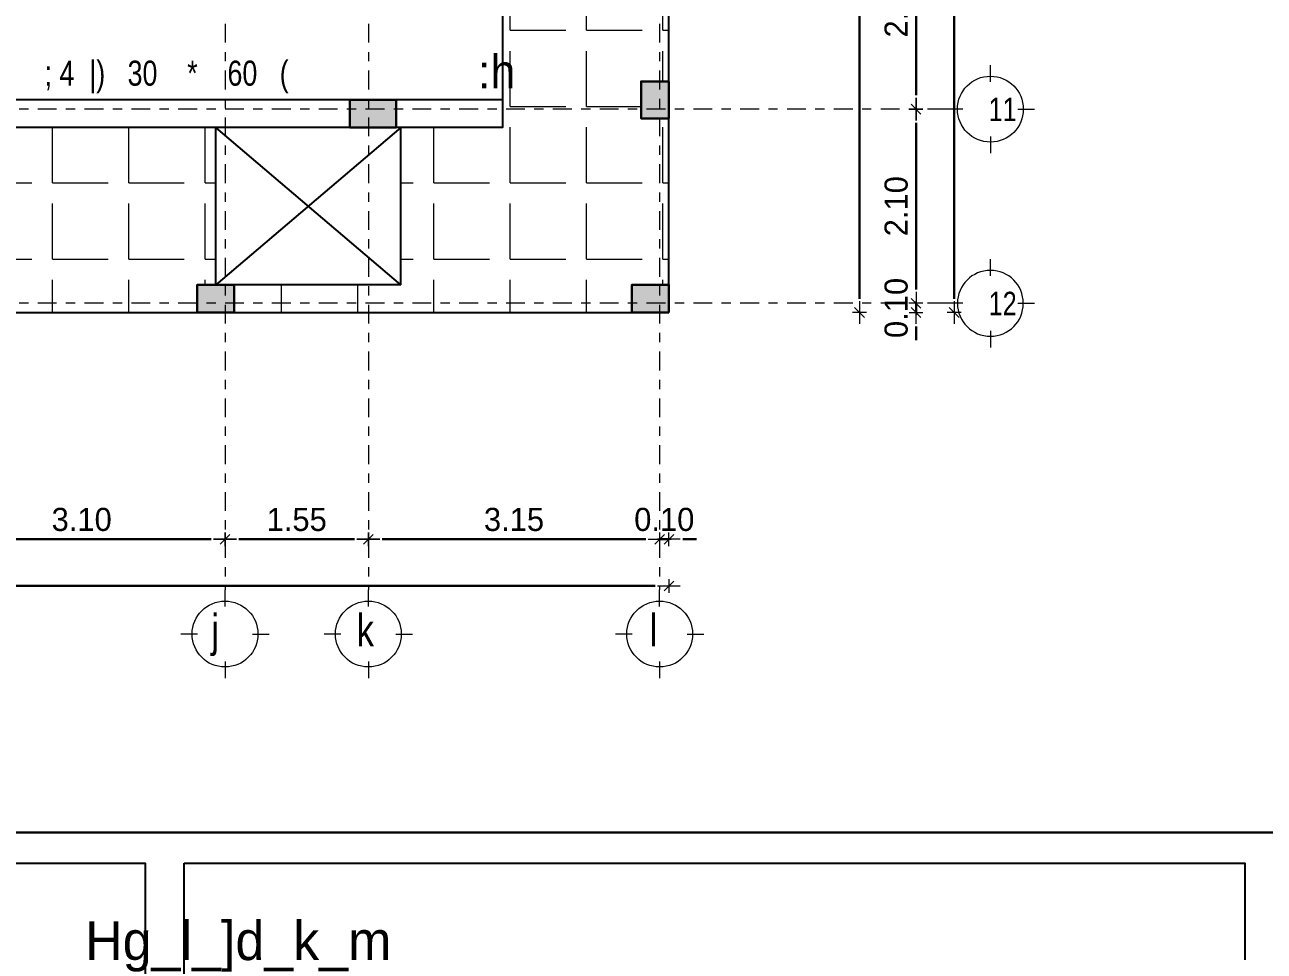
# Model space of a CAD drawing. Header units: inches. Extents: x -1583 to -1389, y -6910 to -6586.
# Drawn here: x -1439.98 to -1426.58, y -6846.12 to -6836.1 of the extents above; entities that cross this region are included whole.
import ezdxf
from ezdxf.enums import TextEntityAlignment as Align

# ---------------------------------------------------------------- set-up
doc = ezdxf.new("R2010")
doc.units = ezdxf.units.IN
doc.header["$MEASUREMENT"] = 0
doc.linetypes.add('CENTERX2', pattern=[101.60000000000001, 63.5, -12.7, 12.7, -12.7])
doc.linetypes.add('DASHDOTX2', pattern=[50.8, 25.4, -12.7, 0, -12.7])
for name, color, linetype, lineweight in [('Annotations', 240, 'Continuous', 13), ('COLUMNS', 3, 'Continuous', 30), ('dime', 240, 'Continuous', 13), ('ejes', 134, 'Continuous', 15), ('F DIM IN', 147, 'Continuous', 5), ('st', 41, 'Continuous', 15), ('stairs', 134, 'Continuous', 20), ('wall', 7, 'Continuous', 30)]:
    doc.layers.add(name, color=color, linetype=linetype, lineweight=lineweight)
for name, color, linetype in [('Axsis', 8, 'CENTERX2'), ('U-r-p', 7, 'Continuous'), ('xyz', 93, 'Continuous')]:
    doc.layers.add(name, color=color, linetype=linetype)
doc.styles.add('_STYLE', font='xarab.shx', dxfattribs={"height": 0.12})
doc.styles.add('A1', font='xarb.shx')
doc.styles.add('ARIAL', font='arialbd.ttf', dxfattribs={"width": 0.8, "height": 500})
doc.styles.add('AX', font='xarab.shx', dxfattribs={"height": 0.12})
doc.styles.add('SOSA', font='sosa.shx')
doc.dimstyles.new('DIM-50', dxfattribs={"dimtxt": 0.25, "dimasz": 0.15, "dimexe": 0, "dimexo": 0, "dimgap": 0.05, "dimtad": 1, "dimzin": 0, "dimdsep": 46, "dimtxsty": 'SOSA', "dimblk1": 'DIM-TICK', "dimblk2": 'DIM-TICK', "dimsah": 1, "dimcen": 1, "dimse1": 1, "dimse2": 1, "dimclrd": 251, "dimclrt": 4, "dimadec": 0, "dimazin": 0, "dimtfac": 1.5, "dimtix": 1, "dimtmove": 0, "dimatfit": 0, "dimldrblk": 'DIM-TICK', "dimfxl": 1, "dimtolj": 1, "dimtzin": 0, "dimarcsym": 0})

# ---------------------------------------------------------------- blocks, each defined once
blk = doc.blocks.new('kalesh')
at = {"layer": 'xyz', "ltscale": 0.2}
for points in [[(3985.47950433631, 561.7034683961618), (3985.479504336311, 566.4194571127683), (3942.512910193634, 566.4194571127688)], [(3942.512910193635, 561.6908349042295), (3942.512910193634, 566.4194571127688), (3983.966019259697, 566.419457112762)]]:
    blk.add_lwpolyline(points, dxfattribs=at)
for points in [[(3958.196733824983, 566.2176559066347), (3960.738669078844, 566.2176559066347), (3960.738669078844, 565.0740665506546), (3958.196733824983, 565.0740665506546)], [(3960.993932628382, 566.2176559066347), (3967.980458032242, 566.2176559066347), (3967.980458032242, 565.0740665506546), (3960.993932628382, 565.0740665506546)]]:
    blk.add_lwpolyline(points, close=True, dxfattribs=at)
at = {"layer": 'wall', "color": 30, "true_color": 0xf8991e, "style": 'A1'}
blk.add_text('Hg_l_]d_k_m ', height=0.2560204816778508, dxfattribs=at).set_placement((3960.342380121942, 565.5802046827885, -0.3506742624337474))
blk = doc.blocks.new('12556')
at = {"layer": 'COLUMNS'}
h = blk.add_hatch(color=1, dxfattribs=at)
h.set_gradient(color1=(0, 255, 0), color2=(0, 77, 0), rotation=45, centered=1, one_color=1, tint=0.1500000059604645, name='INVCYLINDER')
h.paths.add_polyline_path([(764556.7107161881, 2210417.696878383), (764556.7107161881, 2210417.996878384), (764556.2107161881, 2210417.996878384), (764556.2107161881, 2210417.696878383)])
at = {"layer": 'COLUMNS', "color": 3}
blk.add_lwpolyline([(764556.7107161881, 2210417.696878383), (764556.7107161881, 2210417.996878384), (764556.2107161881, 2210417.996878384), (764556.2107161881, 2210417.696878383)], close=True, dxfattribs=at)
blk = doc.blocks.new('1215447849')
at = {"layer": 'F DIM IN', "color": 0}
for p, q in [((2873.41005023172, -5903.635794630694), (2873.41005023172, -5903.455794630695)), ((2873.113768196295, -5903.932076666119), (2872.933768196296, -5903.932076666119)), ((2873.706332267144, -5903.932076666119), (2873.886332267144, -5903.932076666119)), ((2873.41005023172, -5904.228358701544), (2873.41005023172, -5904.408358701543))]:
    blk.add_line(p, q, dxfattribs=at)
blk.add_circle((2873.41005023172, -5903.932076666119), 0.3562820354240102, dxfattribs=at)
blk = doc.blocks.new('DIM-TICK')
for p, q in [((-0.8201897532833298, 0), (0.8201897532833298, 0)), ((-0.3535533905932766, -0.3535533905932731), (0.3535533905932766, 0.3535533905932731)), ((0, 0.5), (0, -0.5))]:
    blk.add_line(p, q)
blk = doc.blocks.new('*D47')
at = {"layer": 'Defpoints', "color": 0, "transparency": 16777216}
for p in [(-1789.519524211048, -6631.065780179473), (-1786.419524210155, -6631.004262304063), (-1786.419524210155, -6631.54691916171)]:
    blk.add_point(p, dxfattribs=at)
at = {"layer": 'dime', "color": 251, "lineweight": -2, "transparency": 16777216}
blk.add_line((-1789.369524211048, -6631.54691916171), (-1786.569524210155, -6631.54691916171), dxfattribs=at)
at = {"layer": 'dime', "color": 251, "lineweight": -2, "transparency": 16777216, "xscale": 0.15, "yscale": 0.15, "zscale": 0.15, "rotation": 180}
blk.add_blockref('DIM-TICK', (-1789.519524211048, -6631.54691916171), dxfattribs=at)
at = {"layer": 'dime', "color": 251, "lineweight": -2, "transparency": 16777216, "xscale": 0.15, "yscale": 0.15, "zscale": 0.15}
blk.add_blockref('DIM-TICK', (-1786.419524210155, -6631.54691916171), dxfattribs=at)
at = {"layer": 'dime', "color": 4, "transparency": 16777216, "insert": (-1787.969524210602, -6631.333390618403), "char_height": 0.25, "attachment_point": 5, "style": 'SOSA'}
blk.add_mtext('\\A1;3.10', dxfattribs=at)
blk = doc.blocks.new('*D48')
at = {"layer": 'Defpoints', "color": 0, "transparency": 16777216}
for p in [(-1784.869524207315, -6630.976957532843), (-1786.419524210155, -6631.004262304063), (-1784.869524207315, -6631.54691916171)]:
    blk.add_point(p, dxfattribs=at)
at = {"layer": 'dime', "color": 251, "lineweight": -2, "transparency": 16777216}
blk.add_line((-1786.269524210155, -6631.54691916171), (-1785.019524207315, -6631.54691916171), dxfattribs=at)
at = {"layer": 'dime', "color": 251, "lineweight": -2, "transparency": 16777216, "xscale": 0.15, "yscale": 0.15, "zscale": 0.15, "rotation": 180}
blk.add_blockref('DIM-TICK', (-1786.419524210155, -6631.54691916171), dxfattribs=at)
at = {"layer": 'dime', "color": 251, "lineweight": -2, "transparency": 16777216, "xscale": 0.15, "yscale": 0.15, "zscale": 0.15}
blk.add_blockref('DIM-TICK', (-1784.869524207315, -6631.54691916171), dxfattribs=at)
at = {"layer": 'dime', "color": 4, "transparency": 16777216, "insert": (-1785.644524208735, -6631.333390618403), "char_height": 0.25, "attachment_point": 5, "style": 'SOSA'}
blk.add_mtext('\\A1;1.55', dxfattribs=at)
blk = doc.blocks.new('*D49')
at = {"layer": 'Defpoints', "color": 0, "transparency": 16777216}
for p in [(-1781.719524207177, -6630.826674163791), (-1784.869524207315, -6630.976957532843), (-1781.719524207177, -6631.54691916171)]:
    blk.add_point(p, dxfattribs=at)
at = {"layer": 'dime', "color": 251, "lineweight": -2, "transparency": 16777216}
blk.add_line((-1784.719524207315, -6631.54691916171), (-1781.869524207177, -6631.54691916171), dxfattribs=at)
at = {"layer": 'dime', "color": 251, "lineweight": -2, "transparency": 16777216, "xscale": 0.15, "yscale": 0.15, "zscale": 0.15, "rotation": 180}
blk.add_blockref('DIM-TICK', (-1784.869524207315, -6631.54691916171), dxfattribs=at)
at = {"layer": 'dime', "color": 251, "lineweight": -2, "transparency": 16777216, "xscale": 0.15, "yscale": 0.15, "zscale": 0.15}
blk.add_blockref('DIM-TICK', (-1781.719524207177, -6631.54691916171), dxfattribs=at)
at = {"layer": 'dime', "color": 4, "transparency": 16777216, "insert": (-1783.294524207246, -6631.333390618403), "char_height": 0.25, "attachment_point": 5, "style": 'SOSA'}
blk.add_mtext('\\A1;3.15', dxfattribs=at)
blk = doc.blocks.new('*D50')
at = {"layer": 'Defpoints', "color": 0, "transparency": 16777216}
for p in [(-1781.619524207374, -6629.094844523352), (-1781.719524207177, -6630.826674163791), (-1781.619524207374, -6631.54691916171)]:
    blk.add_point(p, dxfattribs=at)
at = {"layer": 'dime', "color": 251, "lineweight": -2, "transparency": 16777216}
for p, q in [((-1781.869524207177, -6631.54691916171), (-1782.019524207177, -6631.54691916171)), ((-1781.719524207177, -6631.54691916171), (-1781.619524207374, -6631.54691916171)), ((-1781.469524207374, -6631.54691916171), (-1781.319524207374, -6631.54691916171))]:
    blk.add_line(p, q, dxfattribs=at)
at = {"layer": 'dime', "color": 251, "lineweight": -2, "transparency": 16777216, "xscale": 0.15, "yscale": 0.15, "zscale": 0.15}
blk.add_blockref('DIM-TICK', (-1781.719524207177, -6631.54691916171), dxfattribs=at)
at = {"layer": 'dime', "color": 251, "lineweight": -2, "transparency": 16777216, "xscale": 0.15, "yscale": 0.15, "zscale": 0.15, "rotation": 180}
blk.add_blockref('DIM-TICK', (-1781.619524207374, -6631.54691916171), dxfattribs=at)
at = {"layer": 'dime', "color": 4, "transparency": 16777216, "insert": (-1781.669524207276, -6631.333390618403), "char_height": 0.25, "attachment_point": 5, "style": 'SOSA'}
blk.add_mtext('\\A1;0.10', dxfattribs=at)
blk = doc.blocks.new('*D51')
at = {"layer": 'Defpoints', "color": 0, "transparency": 16777216}
for p in [(-1797.619524207432, -6629.094844523736), (-1781.619524207374, -6629.094844524202), (-1781.619524207374, -6632.051036682432)]:
    blk.add_point(p, dxfattribs=at)
at = {"layer": 'dime', "color": 251, "lineweight": -2, "transparency": 16777216}
blk.add_line((-1797.469524207432, -6632.051036682432), (-1781.769524207374, -6632.051036682432), dxfattribs=at)
at = {"layer": 'dime', "color": 251, "lineweight": -2, "transparency": 16777216, "xscale": 0.15, "yscale": 0.15, "zscale": 0.15, "rotation": 180}
blk.add_blockref('DIM-TICK', (-1797.619524207432, -6632.051036682432), dxfattribs=at)
at = {"layer": 'dime', "color": 251, "lineweight": -2, "transparency": 16777216, "xscale": 0.15, "yscale": 0.15, "zscale": 0.15}
blk.add_blockref('DIM-TICK', (-1781.619524207374, -6632.051036682432), dxfattribs=at)
at = {"layer": 'dime', "color": 4, "transparency": 16777216, "insert": (-1789.619524207403, -6631.837158729676), "char_height": 0.25, "attachment_point": 5, "style": 'SOSA'}
blk.add_mtext('\\A1;16.00', dxfattribs=at)
blk = doc.blocks.new('*D52')
at = {"layer": 'Defpoints', "color": 0, "transparency": 16777216}
for p in [(-1781.619524207373, -6628.99484452374), (-1781.619524207375, -6629.094844524206), (-1778.947559123398, -6628.99484452374)]:
    blk.add_point(p, dxfattribs=at)
at = {"layer": 'dime', "color": 251, "lineweight": -2, "transparency": 16777216}
for p, q in [((-1778.947559123398, -6628.84484452374), (-1778.947559123398, -6628.694844523739)), ((-1778.947559123398, -6629.094844524206), (-1778.947559123398, -6628.99484452374)), ((-1778.947559123398, -6629.244844524205), (-1778.947559123398, -6629.394844524206))]:
    blk.add_line(p, q, dxfattribs=at)
at = {"layer": 'dime', "color": 251, "lineweight": -2, "transparency": 16777216, "xscale": 0.15, "yscale": 0.15, "zscale": 0.15}
for p, rotation in [((-1778.947559123398, -6628.99484452374), 270), ((-1778.947559123398, -6629.094844524206), 90)]:
    blk.add_blockref('DIM-TICK', p, dxfattribs=dict(at, rotation=rotation))
at = {"layer": 'dime', "color": 4, "transparency": 16777216, "insert": (-1779.161087666707, -6629.044844523971), "char_height": 0.25, "attachment_point": 5, "rotation": 90, "style": 'SOSA'}
blk.add_mtext('\\A1;0.10', dxfattribs=at)
blk = doc.blocks.new('*D53')
at = {"layer": 'Defpoints', "color": 0, "transparency": 16777216}
for p in [(-1779.967809186256, -6626.894844523739), (-1778.9475591234, -6626.894844523739), (-1781.619524207373, -6628.99484452374)]:
    blk.add_point(p, dxfattribs=at)
at = {"layer": 'dime', "color": 251, "lineweight": -2, "transparency": 16777216}
blk.add_line((-1778.9475591234, -6628.84484452374), (-1778.9475591234, -6627.044844523739), dxfattribs=at)
at = {"layer": 'dime', "color": 251, "lineweight": -2, "transparency": 16777216, "xscale": 0.15, "yscale": 0.15, "zscale": 0.15}
for p, rotation in [((-1778.9475591234, -6626.894844523739), 90), ((-1778.9475591234, -6628.99484452374), 270)]:
    blk.add_blockref('DIM-TICK', p, dxfattribs=dict(at, rotation=rotation))
at = {"layer": 'dime', "color": 4, "transparency": 16777216, "insert": (-1779.161087666708, -6627.944844523738), "char_height": 0.25, "attachment_point": 5, "rotation": 90, "style": 'SOSA'}
blk.add_mtext('\\A1;2.10', dxfattribs=at)
blk = doc.blocks.new('*D54')
at = {"layer": 'Defpoints', "color": 0, "transparency": 16777216}
for p in [(-1779.471146822143, -6624.694844523541), (-1778.947559123402, -6624.694844523541), (-1779.967809186256, -6626.894844523739)]:
    blk.add_point(p, dxfattribs=at)
at = {"layer": 'dime', "color": 251, "lineweight": -2, "transparency": 16777216}
blk.add_line((-1778.947559123402, -6626.74484452374), (-1778.947559123402, -6624.844844523541), dxfattribs=at)
at = {"layer": 'dime', "color": 251, "lineweight": -2, "transparency": 16777216, "xscale": 0.15, "yscale": 0.15, "zscale": 0.15}
for p, rotation in [((-1778.947559123402, -6624.694844523541), 90), ((-1778.947559123402, -6626.894844523739), 270)]:
    blk.add_blockref('DIM-TICK', p, dxfattribs=dict(at, rotation=rotation))
at = {"layer": 'dime', "color": 4, "transparency": 16777216, "insert": (-1779.16108766671, -6625.794844523638), "char_height": 0.25, "attachment_point": 5, "rotation": 90, "style": 'SOSA'}
blk.add_mtext('\\A1;2.20', dxfattribs=at)
blk = doc.blocks.new('*D65')
at = {"layer": 'Defpoints', "color": 0, "transparency": 16777216}
for p in [(-1793.019524207864, -6599.094844521493), (-1793.019524208737, -6629.094844523874), (-1778.534992188028, -6629.094844523874)]:
    blk.add_point(p, dxfattribs=at)
at = {"layer": 'dime', "color": 251, "lineweight": -2, "transparency": 16777216}
blk.add_line((-1778.534992188028, -6599.244844521492), (-1778.534992188028, -6628.944844523874), dxfattribs=at)
at = {"layer": 'dime', "color": 251, "lineweight": -2, "transparency": 16777216, "xscale": 0.15, "yscale": 0.15, "zscale": 0.15}
for p, rotation in [((-1778.534992188028, -6599.094844521493), 90), ((-1778.534992188028, -6629.094844523874), 270)]:
    blk.add_blockref('DIM-TICK', p, dxfattribs=dict(at, rotation=rotation))
at = {"layer": 'dime', "color": 4, "transparency": 16777216, "insert": (-1778.748520731336, -6614.094844522681), "char_height": 0.25, "attachment_point": 5, "rotation": 90, "style": 'SOSA'}
blk.add_mtext('\\A1;30.00', dxfattribs=at)
blk = doc.blocks.new('*D66')
at = {"layer": 'Defpoints', "color": 0, "transparency": 16777216}
for p in [(-1786.319524208085, -6608.494844522796), (-1786.719524207409, -6629.094844524057), (-1779.558882146516, -6629.094844524057)]:
    blk.add_point(p, dxfattribs=at)
at = {"layer": 'dime', "color": 251, "lineweight": -2, "transparency": 16777216}
blk.add_line((-1779.558882146516, -6608.644844522796), (-1779.558882146516, -6628.944844524058), dxfattribs=at)
at = {"layer": 'dime', "color": 251, "lineweight": -2, "transparency": 16777216, "xscale": 0.15, "yscale": 0.15, "zscale": 0.15}
for p, rotation in [((-1779.558882146516, -6608.494844522796), 90), ((-1779.558882146516, -6629.094844524057), 270)]:
    blk.add_blockref('DIM-TICK', p, dxfattribs=dict(at, rotation=rotation))
at = {"layer": 'dime', "color": 4, "transparency": 16777216, "insert": (-1779.772760099273, -6618.794844523425), "char_height": 0.25, "attachment_point": 5, "rotation": 90, "style": 'SOSA'}
blk.add_mtext('\\A1;20.60', dxfattribs=at)
blk = doc.blocks.new('U-r-p')
at = {"layer": 'U-r-p', "color": 4, "style": 'AX', "flags": 4}
for tag, p, height in [('R', (0.1355983059798156, 0.2046611653845503), 0.2304), ('1', (-0.3181826332228592, -0.0400355170305211), 0.192)]:
    blk.add_attdef(tag, p, '', height=height, dxfattribs=at)
blk = doc.blocks.new('25698555')
at = {"layer": 'Axsis', "color": 251, "linetype": 'DASHDOTX2', "lineweight": 5, "ltscale": 0.008, "true_color": 0x636466}
for p, q in [((-1786.419524210156, -6596.094844523322), (-1786.419524210155, -6632.094844522856)), ((-1784.869524207316, -6596.094844524447), (-1784.869524207315, -6632.094844523981)), ((-1781.719524207178, -6596.094844524454), (-1781.719524207177, -6632.094844523988)), ((-1778.619524207374, -6626.894844523736), (-1800.619524207374, -6626.894844523736)), ((-1778.619524207374, -6628.994844523736), (-1800.619524207374, -6628.994844523736))]:
    blk.add_line(p, q, dxfattribs=at)
at = {"layer": 'wall', "color": 116, "true_color": 0x136734, "rotation": 270}
blk.add_blockref('1215447849', (4125.788834494169, -3753.484794292016), dxfattribs=at)
at = {"layer": 'wall', "color": 116, "true_color": 0x136734, "xscale": -1, "rotation": 270}
blk.add_blockref('1215447849', (4125.788834494168, -9502.404894755458), dxfattribs=at)
at = {"layer": 'wall', "color": 116, "true_color": 0x136734}
for p in [(-4659.829574441876, -728.639049892161), (-4658.279574439035, -728.639049893286), (-4655.129574438897, -728.6390498932933)]:
    blk.add_blockref('1215447849', p, dxfattribs=at)
at = {"layer": 'ejes', "color": 116, "ltscale": 0.05, "true_color": 0x136734, "style": 'ARIAL'}
for s, insert, char_height, width, attachment_point in [('{\\fBankGothic Md BT|b0|i0|c178|p34;11}', (-1777.858575496891, -6626.769977177849), 0.2548, 0.27076672101634, 3), ('{\\fBankGothic Md BT|b0|i0|c178|p34;12}', (-1777.858575496893, -6628.869977177851), 0.2548, 0.27076672101634, 3), ('{\\fBankGothic Md BT|b0|i0|c0|p34;j}', (-1786.568434751946, -6632.35474099483), 0.35, 0.371932309088379, 1), ('{\\fBankGothic Md BT|b0|i0|c0|p34;k}', (-1784.995376181007, -6632.354740995955), 0.35, 0.371932309088379, 1), ('{\\fBankGothic Md BT|b0|i0|c0|p34;l}', (-1781.827670494668, -6632.354740995962), 0.35, 0.371932309088379, 1)]:
    blk.add_mtext(s, dxfattribs=dict(at, insert=insert, char_height=char_height, width=width, attachment_point=attachment_point))
at = {"layer": 'dime', "color": 1}
for base, p1, p2, picture, middle in [((-1778.534992188028, -6622.388944724948), (-1793.019524207863, -6599.094844521489), (-1923.45448286655, -6622.388944724948), '*D65', (-1778.748520731336, -6614.094844522681)), ((-1779.558882146516, -6629.094844524057), (-1786.319524208084, -6608.494844522793), (-1786.719524207409, -6629.094844524054), '*D66', (-1779.772760099273, -6618.794844523425)), ((-1909.382517781385, -6628.99484452374), (-1781.619524207374, -6629.094844524202), (-1912.054482865359, -6628.994844523736), '*D52', (-1779.161087666707, -6629.044844523971))]:
    dim = blk.add_linear_dim(base=base, p1=p1, p2=p2, angle=90, dimstyle='DIM-50', dxfattribs=at)
    dim.commit()
    dim.dimension.update_dxf_attribs({"geometry": picture, "text_midpoint": middle})
dim = blk.add_linear_dim(base=(-1912.054482865188, -6625.34513688351), p1=(-1797.619524207432, -6629.094844523736), p2=(-1912.054482865188, -6622.38894472528), dimstyle='DIM-50', dxfattribs=at)
dim.commit()
dim.dimension.update_dxf_attribs({"geometry": '*D51', "text_midpoint": (-1789.619524207403, -6631.837158729676)})
for base, p1, p2, picture, middle in [((-1778.947559123402, -6624.694844523541), (-1779.967809186255, -6626.894844523736), (-1779.471146822142, -6624.694844523538), '*D54', (-1779.16108766671, -6625.794844523638)), ((-1778.9475591234, -6626.894844523739), (-1912.054482865359, -6628.994844523736), (-1779.967809186255, -6626.894844523736), '*D53', (-1779.161087666708, -6627.944844523738))]:
    dim = blk.add_linear_dim(base=base, p1=p1, p2=p2, angle=90, dimstyle='DIM-50', override={"dimtmove": 1}, dxfattribs=at)
    dim.commit()
    dim.dimension.update_dxf_attribs({"geometry": picture, "text_midpoint": middle})
for base, p1, p2, picture, middle in [((-1781.619524207374, -6631.54691916171), (-1781.719524207177, -6630.826674163791), (-1781.619524207374, -6629.094844523352), '*D50', (-1781.669524207276, -6631.333390618403)), ((-1781.719524207178, -6631.54691916171), (-1784.869524207315, -6630.976957532843), (-1781.719524207178, -6630.826674163791), '*D49', (-1783.294524207246, -6631.333390618403)), ((-1784.869524207315, -6631.54691916171), (-1786.419524210155, -6631.004262304063), (-1784.869524207315, -6630.976957532843), '*D48', (-1785.644524208735, -6631.333390618403)), ((-1786.419524210155, -6631.54691916171), (-1789.519524211048, -6631.065780179473), (-1786.419524210155, -6631.004262304063), '*D47', (-1787.969524210602, -6631.333390618403))]:
    dim = blk.add_linear_dim(base=base, p1=p1, p2=p2, dimstyle='DIM-50', override={"dimtmove": 1}, dxfattribs=at)
    dim.commit()
    dim.dimension.update_dxf_attribs({"geometry": picture, "text_midpoint": middle})

msp = doc.modelspace()

# ---------------------------------------------------------------- hatches: boundary and pattern name
at = {"layer": 'Annotations'}
h = msp.add_hatch(dxfattribs=at)
h.set_pattern_fill('ANGLE', color=20, scale=3)
h.set_pattern_definition([(0, (277.1412503095125, 3.917260348252057), (0, 0.8250000000000001), [0.6000000000000001, -0.225]), (90, (277.1412503095125, 3.917260348252057), (-0.8250000000000001, 5.051668046482833e-17), [0.6000000000000001, -0.225])])
h.paths.add_polyline_path([(-1445.417801163122, -6809.310373695163), (-1446.917801162132, -6809.310373695163), (-1446.917801162131, -6814.58037369163), (-1445.417801163122, -6814.58037369163)])
h.paths.add_polyline_path([(-1444.817801162198, -6809.310373695163), (-1445.417801163122, -6809.310373695163), (-1445.417801163122, -6814.58037369163), (-1444.817801162334, -6814.58037369163)])
h.paths.add_polyline_path([(-1444.517801163859, -6809.610373693132), (-1444.717801163617, -6809.610373693132), (-1444.717801163617, -6809.310373695163), (-1444.817801162198, -6809.310373695163), (-1444.817801162334, -6814.58037369163), (-1444.717801163617, -6814.58037369163), (-1444.717801163617, -6814.380373691753), (-1444.517801163982, -6814.380373691753)])
h.paths.add_polyline_path([(-1444.417801163722, -6809.610373693132), (-1444.517801163859, -6809.610373693132), (-1444.517801163982, -6814.380373691753), (-1444.417801163663, -6814.380373691753)])
h.paths.add_polyline_path([(-1446.917801162132, -6809.310373695163), (-1448.717801162336, -6809.310373695163), (-1448.717801162336, -6809.61037369546), (-1448.917801162132, -6809.61037369546), (-1448.917801162131, -6814.380373691753), (-1448.717801163617, -6814.380373691753), (-1448.717801163617, -6814.58037369163), (-1446.917801162131, -6814.58037369163)])
h.paths.add_polyline_path([(-1448.917801162132, -6809.61037369546), (-1449.017801163698, -6809.61037369546), (-1449.017801163624, -6814.380373691753), (-1448.917801162131, -6814.380373691753)])
h.paths.add_polyline_path([(-1444.817801162334, -6814.58037369163), (-1445.417801163122, -6814.58037369163), (-1445.417801163122, -6818.610373693068), (-1444.817801162439, -6818.610373693014)])
h.paths.add_polyline_path([(-1444.417801163658, -6814.780373692126), (-1444.517801163993, -6814.780373692126), (-1444.517801164092, -6818.610373692986), (-1444.417801163611, -6818.610373692977)])
h.paths.add_polyline_path([(-1444.517801163993, -6814.780373692126), (-1444.717801163617, -6814.780373692126), (-1444.717801163617, -6814.58037369163), (-1444.817801162334, -6814.58037369163), (-1444.817801162439, -6818.610373693014), (-1444.517801164092, -6818.610373692986)])
h.paths.add_polyline_path([(-1445.417801163122, -6814.58037369163), (-1446.917801162131, -6814.58037369163), (-1446.917801162131, -6818.610373693204), (-1445.417801163122, -6818.610373693068)])
h.paths.add_polyline_path([(-1446.917801162131, -6814.58037369163), (-1448.717801163617, -6814.58037369163), (-1448.717801163617, -6814.780373692126), (-1448.917801162131, -6814.780373692126), (-1448.917801162131, -6818.510373693039), (-1448.717801163733, -6818.510373693039), (-1448.717801163733, -6818.810373693766), (-1447.017801161101, -6818.810373693766), (-1447.017801161101, -6818.610373693213), (-1446.917801162131, -6818.610373693204)])
h.paths.add_polyline_path([(-1448.917801162131, -6814.780373692126), (-1449.017801163617, -6814.780373692126), (-1449.017801163559, -6818.510373693039), (-1448.917801162131, -6818.510373693039)])
h.paths.add_polyline_path([(-1447.017801161101, -6818.810373693766), (-1448.717801163733, -6818.810373693766), (-1448.717801163733, -6818.910373693411), (-1448.917801162131, -6818.910373693411), (-1448.917801162131, -6823.710373693225), (-1448.717801163617, -6823.710373693225), (-1448.717801163617, -6824.010373693765), (-1447.017801161101, -6824.010373693765)])
h.paths.add_polyline_path([(-1448.917801162131, -6818.910373693411), (-1449.017801163553, -6818.910373693411), (-1449.017801163479, -6823.710373693225), (-1448.917801162131, -6823.710373693225)])
h.paths.add_polyline_path([(-1447.017801161101, -6824.010373693765), (-1448.717801163617, -6824.010373693765), (-1448.717801163617, -6824.110373693597), (-1448.917801162131, -6824.110373693597), (-1448.917801162131, -6825.710373693691), (-1448.717801163617, -6825.710373693691), (-1448.717801163617, -6825.810373693766), (-1447.017801161101, -6825.810373693766)])
h.paths.add_polyline_path([(-1448.917801162131, -6824.110373693597), (-1449.017801163473, -6824.110373693597), (-1449.017801163448, -6825.710373693691), (-1448.917801162131, -6825.710373693691)])
h.paths.add_polyline_path([(-1447.017801161101, -6825.810373693766), (-1448.717801163617, -6825.810373693766), (-1448.717801163617, -6826.110373693461), (-1447.017801161101, -6826.110373693461)])
h.paths.add_polyline_path([(-1447.017801161101, -6826.110373693461), (-1448.717801163617, -6826.110373693461), (-1449.017801163441, -6826.110373694063), (-1449.017801163384, -6829.810373694249), (-1448.717801163501, -6829.810373694249), (-1448.717801163501, -6830.210373694622), (-1449.017801163378, -6830.210373694622), (-1449.017801163311, -6834.510373694436), (-1448.717801163384, -6834.510373694436), (-1448.717801163384, -6834.910373694808), (-1449.017801163305, -6834.910373694808), (-1449.017801163243, -6838.910373694808), (-1448.617801162942, -6838.910373694808), (-1448.617801162942, -6839.210373694697), (-1443.017801163314, -6839.210373694697), (-1443.017801163314, -6838.910373694808), (-1442.617801162942, -6838.910373694808), (-1442.617801162942, -6839.210373694697), (-1438.117801163291, -6839.210373694697), (-1438.117801163291, -6838.910373694808), (-1437.917801163261, -6838.910373694808), (-1437.91780116313, -6837.2103736933), (-1447.017801161101, -6837.210373694703)])
h.paths.add_polyline_path([(-1433.017801163238, -6837.110373694994), (-1433.317801163361, -6837.110373694994), (-1433.317801163361, -6836.710373694622), (-1433.017801163238, -6836.710373694622), (-1433.017801163238, -6832.010373694901), (-1433.317801163128, -6832.010373694901), (-1433.317801163128, -6831.610373694343), (-1434.817801161385, -6831.610373694964), (-1434.817801158688, -6837.210373692821), (-1435.91780116313, -6837.210373692991), (-1435.917801163261, -6838.910373694883), (-1437.717801162918, -6838.910373694883), (-1437.717801162918, -6839.210373694697), (-1433.417801163687, -6839.210373694697), (-1433.417801163687, -6838.910373694808), (-1433.017801163238, -6838.910373694808)])
h.paths.add_polyline_path([(-1448.17197618531, -6814.31958767645), (-1445.128094695377, -6814.364111937707), (-1445.111639932892, -6813.239189355377), (-1448.155521422824, -6813.19466509412)], flags=9)
h.paths.add_polyline_path([(-1445.721777197908, -6818.640616020301), (-1443.119562439322, -6818.678679818166), (-1443.109660801595, -6818.001758720645), (-1445.711875560181, -6817.963694922781)], flags=9)
h.paths.add_polyline_path([(-1447.599354292128, -6826.738618653611), (-1447.56672517043, -6823.694586414129), (-1448.691703465039, -6823.682527720003), (-1448.724332586737, -6826.726559959486)], flags=9)
h.paths.add_polyline_path([(-1447.067972494202, -6822.843851139745), (-1447.067972494202, -6820.241358007667), (-1447.744966005766, -6820.241358007667), (-1447.744966005766, -6822.843851139745)], flags=24)
h.paths.add_polyline_path([(-1447.085018620288, -6825.36080039301), (-1447.085018620288, -6824.601332259529), (-1447.650140699555, -6824.601332259529), (-1447.650140699555, -6825.36080039301)], flags=24)
h.paths.add_polyline_path([(-1446.972202442463, -6828.571991000387), (-1446.972202442463, -6825.94780469621), (-1447.649195954026, -6825.94780469621), (-1447.649195954026, -6828.571991000387)], flags=9)
h.paths.add_polyline_path([(-1444.578906782234, -6838.684263489208), (-1441.535025292301, -6838.728787750465), (-1441.518570529816, -6837.603865168135), (-1444.562452019748, -6837.559340906878)], flags=24)
h.paths.add_polyline_path([(-1447.055045579847, -6835.635089768322), (-1447.055045579847, -6833.032596636244), (-1447.732039091411, -6833.032596636244), (-1447.732039091411, -6835.635089768322)], flags=24)
h.paths.add_polyline_path([(-1446.879991784063, -6830.964071138195), (-1446.879991784063, -6828.439142600295), (-1447.714845811114, -6828.439142600295), (-1447.714845811114, -6830.964071138195)], flags=25)
h.paths.add_polyline_path([(-1433.320676142574, -6836.515227324156), (-1433.288047020876, -6833.471195084673), (-1434.413025315485, -6833.459136390547), (-1434.445654437183, -6836.50316863003)], flags=24)
at = {"layer": 'COLUMNS'}
h = msp.add_hatch(color=1, dxfattribs=at)
h.set_gradient(color1=(0, 255, 0), color2=(0, 77, 0), rotation=45, centered=1, one_color=1, tint=0.1500000059604645, name='INVCYLINDER')
h.paths.add_polyline_path([(-1433.017801163547, -6836.710373694622), (-1433.317801163361, -6836.710373694622), (-1433.317801163361, -6837.110373694994), (-1433.017801163547, -6837.110373694994)])
h = msp.add_hatch(color=1, dxfattribs=at)
h.set_gradient(color1=(0, 255, 0), color2=(0, 77, 0), rotation=45, centered=1, one_color=1, tint=0.1500000059604645, name='INVCYLINDER')
h.paths.add_polyline_path([(-1437.717801162918, -6839.210373694622), (-1437.717801162918, -6838.910373694808), (-1438.117801163291, -6838.910373694808), (-1438.117801163291, -6839.210373694622)])
h = msp.add_hatch(color=1, dxfattribs=at)
h.set_gradient(color1=(0, 255, 0), color2=(0, 77, 0), rotation=45, centered=1, one_color=1, tint=0.1500000059604645, name='INVCYLINDER')
h.paths.add_polyline_path([(-1433.017801163314, -6839.210373694622), (-1433.017801163314, -6838.910373694808), (-1433.417801163687, -6838.910373694808), (-1433.417801163687, -6839.210373694622)])

# ---------------------------------------------------------------- linework, layer by layer
at = {"ltscale": 0.2}
for p, q in [((-1433.017801163238, -6839.210373694697), (-1433.017801163238, -6831.610373694603)), ((-1434.817801158832, -6836.910373695186), (-1441.167801163454, -6836.91037369574)), ((-1437.917801163261, -6838.910373694883), (-1437.91780116313, -6837.210373693684)), ((-1435.917801163261, -6838.910373694883), (-1435.91780116313, -6837.210373693376)), ((-1435.917801163261, -6838.910373694883), (-1437.917801163261, -6838.910373694883)), ((-1449.017801163238, -6839.210373694697), (-1433.017801163238, -6839.210373694697))]:
    msp.add_line(p, q, dxfattribs=at)
at = {"color": 1, "ltscale": 0.2}
for p, q in [((-1435.91780116313, -6837.210373693376), (-1437.917801163261, -6838.910373694883)), ((-1435.917801163261, -6838.910373694883), (-1437.91780116313, -6837.210373693684))]:
    msp.add_line(p, q, dxfattribs=at)
at = {"ltscale": 0.2}
msp.add_lwpolyline([(-1447.017801161217, -6818.610373693213), (-1436.517801161572, -6818.610373692262), (-1436.517801162503, -6824.110373692262), (-1437.717801162219, -6824.110373694144), (-1437.717801163388, -6831.610373694125), (-1434.817801161385, -6831.610373692728), (-1434.817801158688, -6837.210373692821), (-1447.017801161101, -6837.210373694703), (-1447.017801161101, -6818.610373693213)], dxfattribs=at)
at = {"layer": 'COLUMNS', "color": 3}
for points in [[(-1433.017801163547, -6836.710373694622), (-1433.317801163361, -6836.710373694622), (-1433.317801163361, -6837.110373694994), (-1433.017801163547, -6837.110373694994)], [(-1437.717801162918, -6839.210373694622), (-1437.717801162918, -6838.910373694808), (-1438.117801163291, -6838.910373694808), (-1438.117801163291, -6839.210373694622)], [(-1433.017801163314, -6839.210373694622), (-1433.017801163314, -6838.910373694808), (-1433.417801163687, -6838.910373694808), (-1433.417801163687, -6839.210373694622)]]:
    msp.add_lwpolyline(points, close=True, dxfattribs=at)

# ---------------------------------------------------------------- block references
at = {"xscale": 1.641842369206237, "yscale": 1.641842369206237, "zscale": 1.641842369206237}
msp.add_blockref('kalesh', (-7941.588384423161, -7774.806024370987), dxfattribs=at)
at = {"color": 0}
ref = msp.add_blockref('U-r-p', (-1435.261187779249, -6837.134687000009), dxfattribs=dict(at, xscale=2.272189937540915, yscale=2.272189937540915, zscale=2.272189937540915))
ref.add_attrib('U', ':h', (-1435.083219393092, -6836.785751454034), dxfattribs={"layer": 'st', "color": 0, "height": 0.3635503900100408, "style": 'AX', "flags": 4})
at = {"layer": 'COLUMNS'}
msp.add_blockref('12556', (-765992.6785173512, -2217254.907252079), dxfattribs=at)
at = {"layer": 'stairs', "lineweight": 30, "ltscale": 0.2}
msp.add_blockref('25698555', (348.6017230441362, -210.1155291709601), dxfattribs=at)

# ---------------------------------------------------------------- texts
at = {"color": 0, "style": '_STYLE', "width": 0.8}
msp.add_text('; 4  |)   30    *    60   (', height=0.2711646512398469, dxfattribs=at).set_placement((-1438.44960378393, -6836.757094182235), align=Align.CENTER)

doc.saveas('drawing.dxf')
